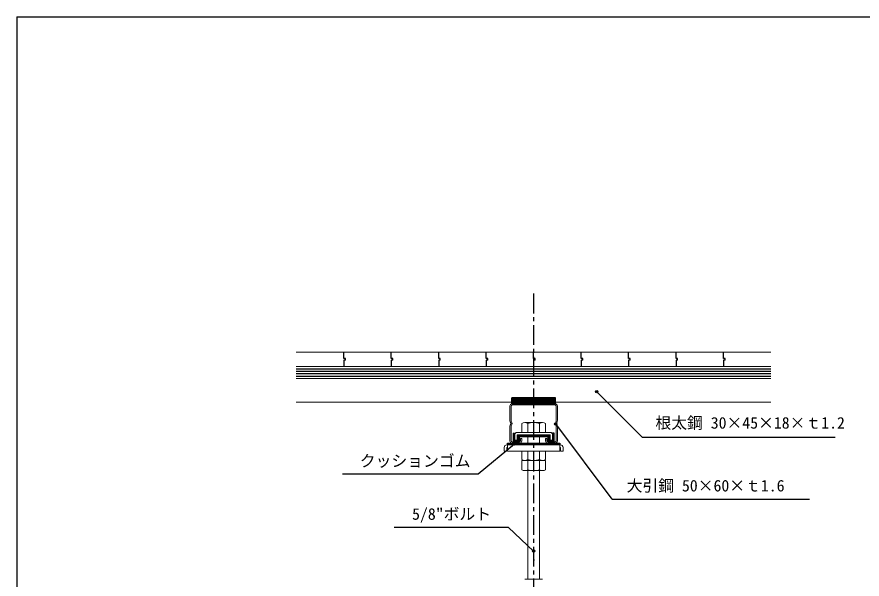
# Model space of a CAD drawing. Units: millimetres, scale not verified. Extents: x -1033 to 1029, y -737 to 700.
# Drawn here: x -1033 to 35, y -11 to 700 of the extents above; entities that cross this region are included whole.
import ezdxf
from ezdxf.enums import TextEntityAlignment as Align

# ---------------------------------------------------------------- set-up
doc = ezdxf.new("R2010")
doc.units = ezdxf.units.MM
doc.header["$LTSCALE"] = 5
doc.header["$PDMODE"] = 32
doc.header["$PDSIZE"] = 3
doc.linetypes.add('CHAIN1', pattern=[8, 5, -1, 1, -1])
for name, color, linetype in [('0-0_中心線', 4, 'CHAIN1'), ('0-2_太線１', 3, 'Continuous'), ('0-4_細線', 4, 'Continuous'), ('0-6_文字', 7, 'Continuous'), ('F-1_中線', 7, 'Continuous')]:
    doc.layers.add(name, color=color, linetype=linetype)
doc.layers.add('0-1_中線', color=7, linetype='Continuous', lineweight=18)
doc.styles.add('ＭＳ ゴシック', font='')
doc.styles.get('ＭＳ ゴシック').set_extended_font_data('MS Gothic')

msp = doc.modelspace()

# ---------------------------------------------------------------- linework, layer by layer
at = {"layer": '0-0_中心線'}
msp.add_line((-380.012, 350.336), (-380.012, -253.842), dxfattribs=at)
at = {"layer": '0-1_中線'}
for p, q in [((-680.012, 276.099), (-80.012, 276.099)), ((-680.012, 258.099), (-80.012, 258.099)), ((-680.012, 243.099), (-80.012, 243.099)), ((-680.012, 213.099), (-407.512, 213.099)), ((-410.012, 207.899), (-410.012, 189.897)), ((-408.412, 207.899), (-408.412, 189.099)), ((-406.812, 211.099), (-380.012, 211.099)), ((-406.812, 209.499), (-380.012, 209.499)), ((-353.212, 211.099), (-380.012, 211.099)), ((-353.212, 209.499), (-380.012, 209.499)), ((-352.512, 213.099), (-80.012, 213.099)), ((-351.612, 207.899), (-351.612, 189.099)), ((-350.012, 207.899), (-350.012, 189.897)), ((-410.012, 182.3), (-410.012, 164.299)), ((-408.612, 186.099), (-409.675, 188.375)), ((-408.612, 186.099), (-409.675, 183.822)), ((-407.121, 186.551), (-408.412, 189.099)), ((-407.121, 185.646), (-408.412, 183.099)), ((-408.412, 183.099), (-408.412, 164.299)), ((-395.024, 186.237), (-395.024, 174.899)), ((-368.754, 187.399), (-391.271, 187.399)), ((-387.518, 186.237), (-387.518, 174.899)), ((-372.507, 186.237), (-372.507, 174.899)), ((-365.001, 186.237), (-365.001, 174.899)), ((-352.904, 186.551), (-351.612, 189.099)), ((-352.904, 185.646), (-351.612, 183.099)), ((-351.612, 183.099), (-351.612, 164.299)), ((-351.412, 186.099), (-350.35, 188.375)), ((-351.412, 186.099), (-350.35, 183.822)), ((-350.012, 182.3), (-350.012, 164.299)), ((-359.212, 174.899), (-400.812, 174.899)), ((-400.812, 171.699), (-400.812, 164.899)), ((-359.212, 171.699), (-400.812, 171.699)), ((-395.024, 174.899), (-365.001, 174.899)), ((-359.212, 164.899), (-359.212, 171.699)), ((-407.012, 162.711), (-398.212, 162.699)), ((-406.812, 161.099), (-398.212, 161.099)), ((-400.812, 164.899), (-404.012, 164.899)), ((-387.512, 169.699), (-387.512, 161.099)), ((-372.512, 169.699), (-372.512, 161.099)), ((-353.012, 162.711), (-361.812, 162.699)), ((-353.212, 161.099), (-361.812, 161.099)), ((-353.212, 161.099), (-361.812, 161.099)), ((-356.012, 164.899), (-359.212, 164.899)), ((-417.212, 155.899), (-417.212, 151.099)), ((-417.212, 151.099), (-414.012, 151.099)), ((-414.012, 159.099), (-413.012, 159.099)), ((-414.012, 155.399), (-414.012, 151.099)), ((-413.012, 155.899), (-413.512, 155.899)), ((-413.012, 159.099), (-347.012, 159.099)), ((-395.024, 140.696), (-395.024, 151.099)), ((-387.518, 140.696), (-387.518, 151.099)), ((-372.507, 140.696), (-372.507, 151.099)), ((-365.001, 140.696), (-365.001, 151.099)), ((-346.012, 159.099), (-347.012, 159.099)), ((-347.012, 151.099), (-347.012, 159.099)), ((-346.812, 155.899), (-347.012, 155.899)), ((-346.512, 155.899), (-346.812, 155.899)), ((-346.012, 155.399), (-346.012, 151.099)), ((-342.812, 151.099), (-346.012, 151.099)), ((-342.812, 155.899), (-342.812, 151.099)), ((-395.024, 139.535), (-365.001, 139.535)), ((-395.024, 127.696), (-395.024, 139.535)), ((-391.271, 139.535), (-368.754, 139.535)), ((-387.518, 127.696), (-387.518, 139.535)), ((-372.507, 127.696), (-372.507, 139.535)), ((-365.001, 127.696), (-365.001, 139.535)), ((-391.271, 126.535), (-368.754, 126.535)), ((-387.512, 126.535), (-387.512, -10.542)), ((-372.512, 126.535), (-372.512, -10.542)), ((-368.754, -10.542), (-391.271, -10.542))]:
    msp.add_line(p, q, dxfattribs=at)
for points in [[(-396.612, 164.299), (-396.612, 167.099), (-395.012, 167.099), (-395.012, 164.299)], [(-363.412, 164.299), (-363.412, 167.099), (-365.012, 167.099), (-365.012, 164.299)], [(-347.012, 151.099), (-413.012, 151.099), (-413.012, 159.099)]]:
    msp.add_lwpolyline(points, dxfattribs=at)
for centre, radius, start, end in [((-406.812, 207.899), 3.2, 90, 180), ((-406.812, 207.899), 1.6, 90, 180), ((-353.212, 207.899), 3.2, 0, 90), ((-353.212, 207.899), 1.6, 0, 90), ((-406.412, 189.897), 3.6, 180, 205.01689), ((-406.412, 182.3), 3.6, 154.98311, 180), ((-408.012, 186.099), 1, 333.11174, 26.88826), ((-391.271, 180.753), 6.645, 55.61575, 124.38425), ((-380.012, 162.56), 24.839, 72.41205, 107.58795), ((-368.754, 180.753), 6.645, 55.61575, 124.38425), ((-352.012, 186.099), 1, 153.11174, 206.88826), ((-353.612, 189.897), 3.6, 334.98311, 0), ((-353.612, 182.3), 3.6, 0, 25.01689), ((-400.812, 171.699), 3.2, 90, 180), ((-359.212, 171.699), 3.2, 0, 90), ((-406.812, 164.299), 3.2, 180, 270), ((-406.812, 164.299), 1.6, 180, 270), ((-398.212, 164.299), 3.2, 270, 0), ((-398.212, 164.299), 1.6, 270, 0), ((-361.812, 164.299), 3.2, 180, 270), ((-361.812, 164.299), 1.6, 180, 270), ((-353.212, 164.299), 3.2, 270, 0), ((-353.212, 164.299), 1.6, 270, 0), ((-414.012, 155.899), 3.2, 90, 180), ((-413.512, 155.399), 0.5, 90, 180), ((-346.512, 155.399), 0.5, 0, 90), ((-346.012, 155.899), 3.2, 0, 90), ((-391.271, 146.18), 6.645, 235.61575, 304.38425), ((-380.012, 164.374), 24.839, 252.41205, 287.58795), ((-368.754, 146.18), 6.645, 235.61575, 304.38425), ((-391.271, 133.18), 6.645, 235.61575, 304.38425), ((-380.012, 151.374), 24.839, 252.41205, 287.58795), ((-368.754, 133.18), 6.645, 235.61575, 304.38425)]:
    msp.add_arc(centre, radius, start, end, dxfattribs=at)
at = {"layer": '0-2_太線１'}
for p, q in [((-680.012, 255.099), (-80.012, 255.099)), ((-680.012, 252.099), (-80.012, 252.099)), ((-680.012, 249.099), (-80.012, 249.099)), ((-680.012, 246.099), (-80.012, 246.099)), ((-407.512, 211.099), (-407.512, 218.599)), ((-407.512, 218.013), (-406.927, 218.599)), ((-407.512, 217.306), (-406.22, 218.599)), ((-407.512, 216.599), (-405.513, 218.599)), ((-407.512, 215.892), (-404.806, 218.599)), ((-407.512, 215.185), (-404.099, 218.599)), ((-352.512, 218.599), (-407.512, 218.599)), ((-407.512, 213.771), (-404.685, 216.599)), ((-407.512, 212.357), (-403.27, 216.599)), ((-407.512, 211.649), (-402.563, 216.599)), ((-407.512, 214.478), (-405.512, 216.478)), ((-407.512, 213.064), (-405.512, 215.064)), ((-407.356, 211.099), (-399.856, 218.599)), ((-406.649, 211.099), (-399.149, 218.599)), ((-405.942, 211.099), (-398.442, 218.599)), ((-405.512, 215.064), (-401.978, 218.599)), ((-405.512, 216.478), (-403.392, 218.599)), ((-405.235, 211.099), (-397.735, 218.599)), ((-404.685, 216.599), (-402.685, 218.599)), ((-404.528, 211.099), (-397.028, 218.599)), ((-403.821, 211.099), (-396.321, 218.599)), ((-403.27, 216.599), (-401.27, 218.599)), ((-403.114, 211.099), (-395.614, 218.599)), ((-402.563, 216.599), (-400.563, 218.599)), ((-402.406, 211.099), (-394.906, 218.599)), ((-401.699, 211.099), (-394.199, 218.599)), ((-400.992, 211.099), (-393.492, 218.599)), ((-400.285, 211.099), (-392.785, 218.599)), ((-399.578, 211.099), (-392.078, 218.599)), ((-398.871, 211.099), (-391.371, 218.599)), ((-398.164, 211.099), (-390.664, 218.599)), ((-397.457, 211.099), (-389.957, 218.599)), ((-396.75, 211.099), (-389.25, 218.599)), ((-396.042, 211.099), (-388.542, 218.599)), ((-395.335, 211.099), (-387.835, 218.599)), ((-394.628, 211.099), (-387.128, 218.599)), ((-393.921, 211.099), (-386.421, 218.599)), ((-393.214, 211.099), (-385.714, 218.599)), ((-392.507, 211.099), (-387.128, 216.478)), ((-391.8, 211.099), (-386.3, 216.599)), ((-391.093, 211.099), (-387.128, 215.064)), ((-390.386, 211.099), (-384.886, 216.599)), ((-389.679, 211.099), (-384.179, 216.599)), ((-388.971, 211.099), (-381.471, 218.599)), ((-388.264, 211.099), (-380.764, 218.599)), ((-387.557, 211.099), (-380.057, 218.599)), ((-387.128, 216.478), (-385.007, 218.599)), ((-387.128, 215.064), (-383.593, 218.599)), ((-386.85, 211.099), (-379.35, 218.599)), ((-386.3, 216.599), (-384.3, 218.599)), ((-386.143, 211.099), (-378.643, 218.599)), ((-385.436, 211.099), (-377.936, 218.599)), ((-384.886, 216.599), (-382.886, 218.599)), ((-384.729, 211.099), (-377.229, 218.599)), ((-384.179, 216.599), (-382.179, 218.599)), ((-384.022, 211.099), (-376.522, 218.599)), ((-383.315, 211.099), (-375.815, 218.599)), ((-382.607, 211.099), (-375.107, 218.599)), ((-381.9, 211.099), (-374.4, 218.599)), ((-381.193, 211.099), (-373.693, 218.599)), ((-380.486, 211.099), (-372.986, 218.599)), ((-379.779, 211.099), (-372.279, 218.599)), ((-379.072, 211.099), (-371.572, 218.599)), ((-378.365, 211.099), (-370.865, 218.599)), ((-377.658, 211.099), (-370.158, 218.599)), ((-376.951, 211.099), (-369.451, 218.599)), ((-376.243, 211.099), (-368.743, 218.599)), ((-375.536, 211.099), (-368.036, 218.599)), ((-374.829, 211.099), (-367.329, 218.599)), ((-374.122, 211.099), (-366.622, 218.599)), ((-373.415, 211.099), (-365.915, 218.599)), ((-372.708, 211.099), (-365.208, 218.599)), ((-372.001, 211.099), (-364.501, 218.599)), ((-371.294, 211.099), (-363.794, 218.599)), ((-370.587, 211.099), (-363.087, 218.599)), ((-369.88, 211.099), (-362.38, 218.599)), ((-369.172, 211.099), (-361.672, 218.599)), ((-368.465, 211.099), (-360.965, 218.599)), ((-367.758, 211.099), (-360.258, 218.599)), ((-367.051, 211.099), (-359.551, 218.599)), ((-366.344, 211.099), (-358.844, 218.599)), ((-365.637, 211.099), (-358.137, 218.599)), ((-364.93, 211.099), (-357.43, 218.599)), ((-364.223, 211.099), (-356.723, 218.599)), ((-363.516, 211.099), (-356.016, 218.599)), ((-362.808, 211.099), (-355.308, 218.599)), ((-362.101, 211.099), (-354.601, 218.599)), ((-361.394, 211.099), (-353.894, 218.599)), ((-360.687, 211.099), (-353.187, 218.599)), ((-359.98, 211.099), (-352.512, 218.566)), ((-359.273, 211.099), (-352.512, 217.859)), ((-358.566, 211.099), (-352.512, 217.152)), ((-357.859, 211.099), (-352.512, 216.445)), ((-357.152, 211.099), (-352.512, 215.738)), ((-356.445, 211.099), (-352.512, 215.031)), ((-355.737, 211.099), (-352.512, 214.324)), ((-355.03, 211.099), (-352.512, 213.616)), ((-354.323, 211.099), (-352.512, 212.909)), ((-353.616, 211.099), (-352.512, 212.202)), ((-352.909, 211.099), (-352.512, 211.495)), ((-404.97, 173.699), (-406.012, 172.7)), ((-406.012, 173.699), (-404.012, 173.699)), ((-406.012, 173.699), (-406.012, 162.699)), ((-404.012, 173.231), (-406.012, 171.316)), ((-404.012, 171.847), (-406.012, 169.931)), ((-404.012, 173.699), (-404.012, 164.699)), ((-404.012, 171.699), (-404.012, 164.899)), ((-396.938, 171.699), (-400.012, 168.754)), ((-398.384, 171.699), (-400.012, 170.139)), ((-399.83, 171.699), (-400.012, 171.524)), ((-400.012, 164.699), (-400.012, 171.699)), ((-400.012, 171.699), (-362.012, 171.699)), ((-395.492, 171.699), (-397.581, 169.699)), ((-394.047, 171.699), (-396.135, 169.699)), ((-392.601, 171.699), (-394.689, 169.699)), ((-391.155, 171.699), (-393.243, 169.699)), ((-389.709, 171.699), (-391.798, 169.699)), ((-388.264, 171.699), (-390.352, 169.699)), ((-388.264, 171.699), (-390.352, 169.699)), ((-386.818, 171.699), (-388.906, 169.699)), ((-385.372, 171.699), (-387.46, 169.699)), ((-383.927, 171.699), (-386.015, 169.699)), ((-382.481, 171.699), (-384.569, 169.699)), ((-381.035, 171.699), (-383.123, 169.699)), ((-381.035, 171.699), (-383.123, 169.699)), ((-379.589, 171.699), (-381.678, 169.699)), ((-378.144, 171.699), (-380.232, 169.699)), ((-376.698, 171.699), (-378.786, 169.699)), ((-375.252, 171.699), (-377.34, 169.699)), ((-373.806, 171.699), (-375.895, 169.699)), ((-373.806, 171.699), (-375.895, 169.699)), ((-372.361, 171.699), (-374.449, 169.699)), ((-370.915, 171.699), (-373.003, 169.699)), ((-369.469, 171.699), (-371.557, 169.699)), ((-368.023, 171.699), (-370.112, 169.699)), ((-366.578, 171.699), (-368.666, 169.699)), ((-366.578, 171.699), (-368.666, 169.699)), ((-365.132, 171.699), (-367.22, 169.699)), ((-363.686, 171.699), (-365.774, 169.699)), ((-362.24, 171.699), (-364.329, 169.699)), ((-360.795, 171.699), (-362.883, 169.699)), ((-362.012, 171.699), (-360.012, 171.699)), ((-360.012, 171.699), (-360.012, 164.699)), ((-355.587, 173.699), (-356.012, 173.291)), ((-354.141, 173.699), (-356.012, 171.906)), ((-356.012, 173.699), (-356.012, 164.699)), ((-354.012, 173.699), (-356.012, 173.699)), ((-354.012, 172.437), (-356.012, 170.522)), ((-356.012, 171.699), (-356.012, 164.899)), ((-354.012, 171.053), (-356.012, 169.137)), ((-354.012, 162.699), (-354.012, 173.699)), ((-411.396, 161.099), (-413.012, 159.55)), ((-409.95, 161.099), (-412.038, 159.099)), ((-408.504, 161.099), (-410.592, 159.099)), ((-407.058, 161.099), (-409.147, 159.099)), ((-405.613, 161.099), (-407.701, 159.099)), ((-404.167, 161.099), (-406.255, 159.099)), ((-404.012, 170.462), (-406.012, 168.546)), ((-404.012, 169.077), (-406.012, 167.162)), ((-404.012, 167.693), (-406.012, 165.777)), ((-404.012, 166.308), (-406.012, 164.392)), ((-404.012, 164.923), (-406.012, 163.008)), ((-406.012, 162.699), (-398.012, 162.699)), ((-402.801, 164.699), (-404.89, 162.699)), ((-402.721, 161.099), (-404.809, 159.099)), ((-404.012, 164.699), (-400.012, 164.699)), ((-401.356, 164.699), (-403.444, 162.699)), ((-401.275, 161.099), (-403.364, 159.099)), ((-401.275, 161.099), (-403.364, 159.099)), ((-398.012, 166.516), (-401.998, 162.699)), ((-399.83, 161.099), (-401.918, 159.099)), ((-398.012, 165.131), (-400.552, 162.699)), ((-398.384, 161.099), (-400.472, 159.099)), ((-398.012, 169.285), (-400.012, 167.37)), ((-398.012, 167.9), (-400.012, 165.985)), ((-398.012, 163.746), (-399.107, 162.699)), ((-396.938, 161.099), (-399.026, 159.099)), ((-398.012, 169.699), (-362.012, 169.699)), ((-398.012, 162.699), (-398.012, 169.699)), ((-395.492, 161.099), (-397.581, 159.099)), ((-394.047, 161.099), (-396.135, 159.099)), ((-392.601, 161.099), (-394.689, 159.099)), ((-391.155, 161.099), (-393.243, 159.099)), ((-389.709, 161.099), (-391.798, 159.099)), ((-388.264, 161.099), (-390.352, 159.099)), ((-388.264, 161.099), (-390.352, 159.099)), ((-386.818, 161.099), (-388.906, 159.099)), ((-385.372, 161.099), (-387.46, 159.099)), ((-383.927, 161.099), (-386.015, 159.099)), ((-382.481, 161.099), (-384.569, 159.099)), ((-381.035, 161.099), (-383.123, 159.099)), ((-381.035, 161.099), (-383.123, 159.099)), ((-379.589, 161.099), (-381.678, 159.099)), ((-378.144, 161.099), (-380.232, 159.099)), ((-376.698, 161.099), (-378.786, 159.099)), ((-375.252, 161.099), (-377.34, 159.099)), ((-373.806, 161.099), (-375.895, 159.099)), ((-373.806, 161.099), (-375.895, 159.099)), ((-372.361, 161.099), (-374.449, 159.099)), ((-370.915, 161.099), (-373.003, 159.099)), ((-369.469, 161.099), (-371.557, 159.099)), ((-368.023, 161.099), (-370.112, 159.099)), ((-366.578, 161.099), (-368.666, 159.099)), ((-366.578, 161.099), (-368.666, 159.099)), ((-365.132, 161.099), (-367.22, 159.099)), ((-363.686, 161.099), (-365.774, 159.099)), ((-362.24, 161.099), (-364.329, 159.099)), ((-360.795, 161.099), (-362.883, 159.099)), ((-360.012, 170.845), (-362.012, 168.929)), ((-362.012, 169.699), (-362.012, 162.699)), ((-360.012, 169.46), (-362.012, 167.545)), ((-360.012, 168.075), (-362.012, 166.16)), ((-360.012, 166.691), (-362.012, 164.775)), ((-360.012, 165.306), (-362.012, 163.391)), ((-362.012, 162.699), (-354.012, 162.699)), ((-359.349, 161.099), (-361.437, 159.099)), ((-359.201, 164.699), (-361.289, 162.699)), ((-356.012, 164.699), (-360.012, 164.699)), ((-357.903, 161.099), (-359.991, 159.099)), ((-357.903, 161.099), (-359.991, 159.099)), ((-357.755, 164.699), (-359.844, 162.699)), ((-356.457, 161.099), (-358.546, 159.099)), ((-356.31, 164.699), (-358.398, 162.699)), ((-355.012, 161.099), (-357.1, 159.099)), ((-354.012, 165.514), (-356.952, 162.699)), ((-354.012, 169.668), (-356.012, 167.752)), ((-354.012, 168.283), (-356.012, 166.368)), ((-354.012, 166.899), (-356.012, 164.983)), ((-353.566, 161.099), (-355.654, 159.099)), ((-354.012, 164.129), (-355.506, 162.699)), ((-352.12, 161.099), (-354.208, 159.099)), ((-350.674, 161.099), (-352.763, 159.099)), ((-349.229, 161.099), (-351.317, 159.099)), ((-349.229, 161.099), (-351.317, 159.099)), ((-347.783, 161.099), (-349.871, 159.099)), ((-347.012, 160.452), (-348.425, 159.099))]:
    msp.add_line(p, q, dxfattribs=at)
msp.add_lwpolyline([(-407.512, 211.099), (-352.512, 211.099), (-352.512, 218.599)], dxfattribs=at)
msp.add_lwpolyline([(-413.012, 159.099), (-413.012, 161.099), (-347.012, 161.099), (-347.012, 159.099)], close=True, dxfattribs=at)
at = {"layer": '0-4_細線'}
for points in [[(-618.012, 266.099), (-618.012, 268.099), (-620.012, 268.099), (-620.012, 276.099)], [(-558.012, 266.099), (-558.012, 268.099), (-560.012, 268.099), (-560.012, 276.099)], [(-498.012, 266.099), (-498.012, 268.099), (-500.012, 268.099), (-500.012, 276.099)], [(-438.012, 266.099), (-438.012, 268.099), (-440.012, 268.099), (-440.012, 276.099)], [(-378.012, 266.099), (-378.012, 268.099), (-380.012, 268.099), (-380.012, 276.099)], [(-318.012, 266.099), (-318.012, 268.099), (-320.012, 268.099), (-320.012, 276.099)], [(-258.012, 266.099), (-258.012, 268.099), (-260.012, 268.099), (-260.012, 276.099)], [(-198.012, 266.099), (-198.012, 268.099), (-200.012, 268.099), (-200.012, 276.099)], [(-138.012, 266.099), (-138.012, 268.099), (-140.012, 268.099), (-140.012, 276.099)], [(-618.012, 266.099), (-620.012, 266.099), (-620.012, 258.099)], [(-558.012, 266.099), (-560.012, 266.099), (-560.012, 258.099)], [(-498.012, 266.099), (-500.012, 266.099), (-500.012, 258.099)], [(-438.012, 266.099), (-440.012, 266.099), (-440.012, 258.099)], [(-378.012, 266.099), (-380.012, 266.099), (-380.012, 258.099)], [(-318.012, 266.099), (-320.012, 266.099), (-320.012, 258.099)], [(-258.012, 266.099), (-260.012, 266.099), (-260.012, 258.099)], [(-198.012, 266.099), (-200.012, 266.099), (-200.012, 258.099)], [(-138.012, 266.099), (-140.012, 266.099), (-140.012, 258.099)]]:
    msp.add_lwpolyline(points, dxfattribs=at)
at = {"layer": '0-6_文字'}
for p, q in [((-300.221, 226.253), (-242.817, 168.849)), ((-280.673, 90.666), (-352.079, 185.542)), ((-242.817, 168.849), (1.155, 168.849)), ((-404.3, 160.099), (-449.956, 121.994)), ((-449.956, 121.994), (-621.836, 121.994)), ((-280.673, 90.666), (-31.478, 90.666)), ((-411.584, 54.729), (-556.5, 54.729)), ((-380.012, 24.961), (-411.584, 54.729)), ((-379.042, 12.795), (-380.012, 14.001))]:
    msp.add_line(p, q, dxfattribs=at)
for p in [(-300.221, 226.253), (-352.079, 185.542), (-404.3, 160.099), (-380.012, 24.961)]:
    msp.add_point(p, dxfattribs=at)
at = {"layer": 'F-1_中線'}
for q in [(1029.276, 699.989), (-1033.224, -725.011)]:
    msp.add_line((-1033.224, 699.989), q, dxfattribs=at)

# ---------------------------------------------------------------- texts
at = {"layer": '0-6_文字', "style": 'ＭＳ ゴシック'}
for s, p in [('根太鋼 30×45×18×ｔ1.2', (-226.098, 175.204)), ('クッションゴム', (-599.797, 127.101)), ('大引鋼 50×60×ｔ1.6', (-262.499, 95.819)), ('5/8"ボルト', (-533.682, 60.03))]:
    msp.add_text(s, height=14.66, dxfattribs=at).set_placement(p, align=Align.BOTTOM_LEFT)

doc.saveas('drawing.dxf')
